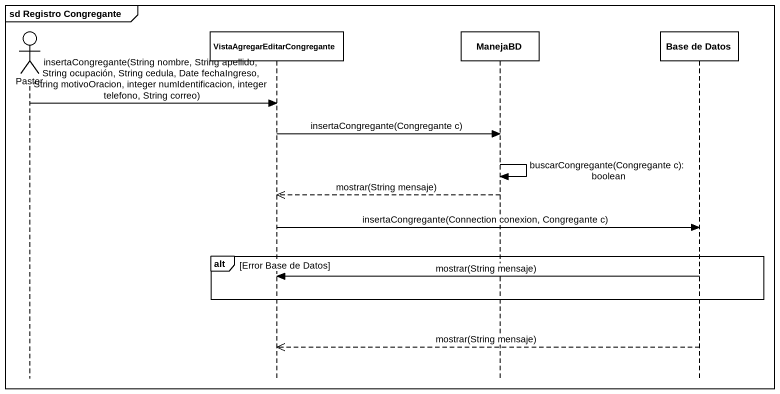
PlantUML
@startuml
mainframe sd Registro Congregante
hide footbox
actor Pastor
participant "VistaAgregarEditarCongregante" as VistaAgregarEditarCongregant
participant ManejaBD
participant "Base de Datos" as Base_de_Datos

Pastor -> VistaAgregarEditarCongregant : insertaCongregante(String nombre, String apellido, String ocupación, String cedula, Date fechaIngreso, String motivoOracion, integer numIdentificacion, integer telefono, String correo)
VistaAgregarEditarCongregant -> ManejaBD : insertaCongregante(Congregante c)
ManejaBD -> ManejaBD : buscarCongregante(Congregante c): boolean
ManejaBD -->> VistaAgregarEditarCongregant : mostrar(String mensaje)
VistaAgregarEditarCongregant -> Base_de_Datos : insertaCongregante(Connection conexion, Congregante c)
alt Error Base de Datos
  Base_de_Datos -> VistaAgregarEditarCongregant : mostrar(String mensaje)
end
Base_de_Datos -->> VistaAgregarEditarCongregant : mostrar(String mensaje)
@enduml
